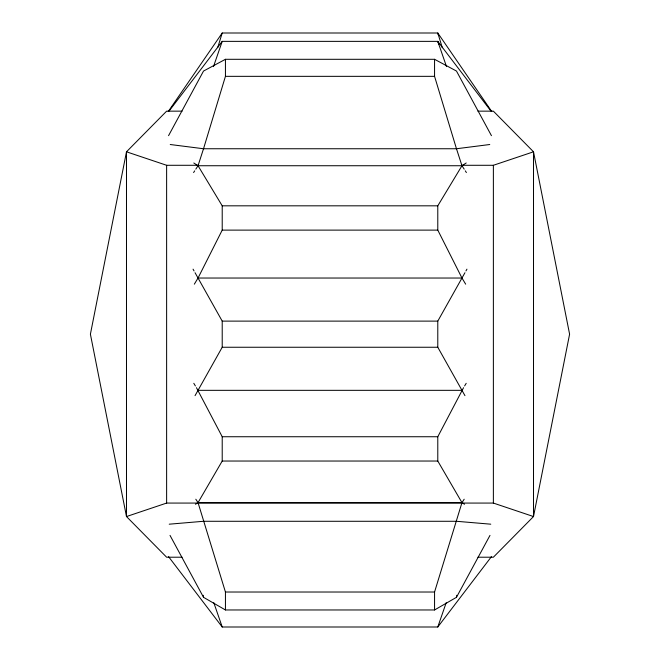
<?xml version="1.0" encoding="UTF-8"?>
<svg xmlns="http://www.w3.org/2000/svg" width="660" height="660" viewBox="0 0 660 660"><rect width="100%" height="100%" fill="white"/><g stroke="black" fill="none" stroke-linecap="round" stroke-linejoin="round"><path stroke-width="0.99" d="M195.814 169.142L198.033 165.734L203.527 148.748L225.439 76.337L225.439 59.301L434.56 59.301L456.472 71.049L491.444 135.671M464.186 169.142L461.967 165.734L456.472 148.748L434.56 76.337L434.56 59.301M170.016 535.384L203.527 597.316L225.439 609.964L434.56 609.964L456.472 597.316L456.745 595.303M464.186 499.216L461.967 502.631L434.56 592.02L434.56 609.964M217.684 47.677L222.214 33L437.786 33L491.749 111.523M213.485 66.61L222.214 41.365L437.786 41.365L490.826 110.896M168.556 556.652L222.214 627L437.786 627L446.185 602.72M194.329 284.171L198.033 278.033L222.214 230.117L222.214 205.821L198.033 165.734L461.967 165.734L437.786 205.821L437.786 230.117L461.967 278.033L465.671 284.171M464.508 504.273L461.967 502.631L437.786 461.035L437.786 436.738L463.551 387.7M168.556 135.671L203.527 71.049L225.439 59.301M456.472 597.316L489.984 535.384M195.046 395.653L222.214 347.251L222.214 321.115L195.046 272.712M464.954 395.653L437.786 347.251L437.786 321.115L464.954 272.712M465.952 270.938L466.942 269.164M195.492 504.273L198.033 502.631L222.214 461.035L222.214 436.738L196.449 387.7M464.607 385.943L466.199 383.311M193.594 172.557L194.708 170.849M168.25 111.523L222.214 33M169.174 110.896L222.214 41.365M437.786 627L491.444 556.652M462.808 165.181L466.199 162.987M461.422 165.289L493.375 165.289L533.511 151.808L569.596 334.183L533.511 516.549L493.375 557.213L477.914 557.213M477.914 111.152L493.375 111.152L533.511 151.808L533.511 516.549L493.375 503.068L166.625 503.068L126.489 516.549L90.403 334.183L126.489 151.808L166.625 111.152L182.086 111.152M489.761 144.515L456.472 148.748L203.527 148.748L170.239 144.515M169.232 524.188L203.527 521.284L456.472 521.284L490.768 524.188M225.439 76.337L434.56 76.337M182.086 557.213L166.625 557.213L126.489 516.549L126.489 151.808L166.625 165.289L198.577 165.289M222.214 205.821L437.786 205.821M222.214 230.117L437.786 230.117M198.033 278.033L461.967 278.033M222.214 321.115L437.786 321.115M222.214 347.251L437.786 347.251M198.033 390.332L461.967 390.332M222.214 436.738L437.786 436.738M222.214 461.035L437.786 461.035M195.814 499.216L198.033 502.631L461.967 502.631M198.033 502.631L225.439 592.02L434.56 592.02M193.801 162.987L197.191 165.181M465.292 170.849L466.406 172.557M193.801 383.311L195.393 385.943M193.058 269.164L194.048 270.938M446.515 66.61L437.786 41.365L438.776 44.253M213.815 602.72L222.214 627M438.388 34.955L437.786 33L442.315 47.759M203.255 595.303L203.527 597.316M493.375 165.289L493.375 503.068M225.439 592.02L225.439 609.964M166.625 165.289L166.625 503.068"/></g></svg>
